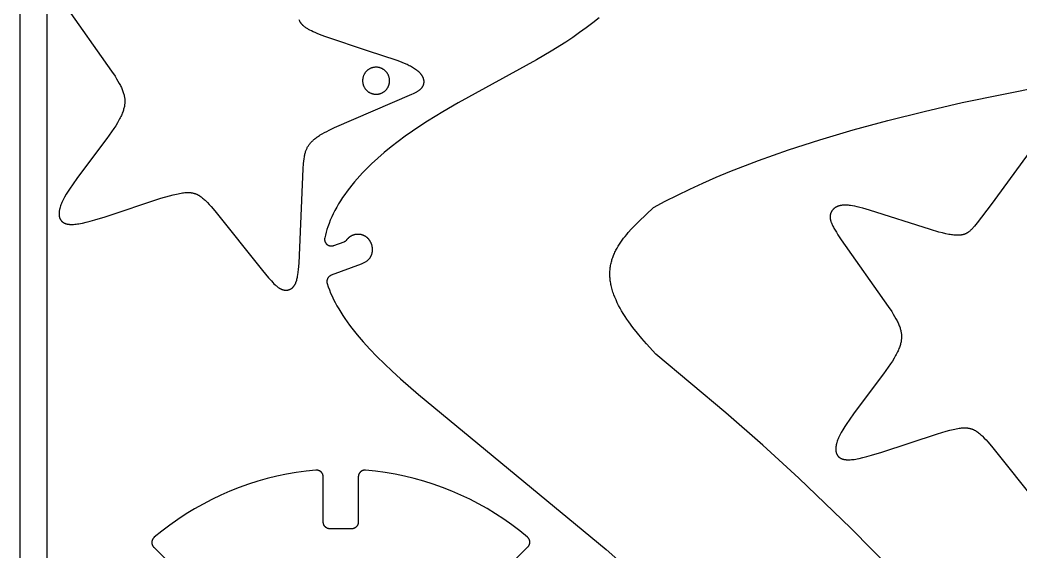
# Model space of a CAD drawing. Header units: millimetres. Extents: x -13379 to -9942, y 7 to 1157.
# Drawn here: x -12042 to -11745.6, y 655.9 to 813.5 of the extents above; entities that cross this region are included whole.
import ezdxf

# ---------------------------------------------------------------- set-up
doc = ezdxf.new("R2010")
doc.units = ezdxf.units.MM
doc.header["$MEASUREMENT"] = 0
for name, color, linetype in [('CIRCULO GRANDE 1', 7, 'Continuous'), ('SECCIONES', 7, 'Continuous'), ('TABLERO COMPLETO', 7, 'Continuous'), ('TABLERO GONZALO', 1, 'Continuous')]:
    doc.layers.add(name, color=color, linetype=linetype)

msp = doc.modelspace()

# ---------------------------------------------------------------- linework, layer by layer
at = {"layer": 'CIRCULO GRANDE 1'}
for points in [[(-11900.97, 647.95), (-11891.51, 657.41), (-11891.46, 657.45), (-11891.41, 657.51), (-11891.37, 657.56), (-11891.33, 657.61), (-11891.29, 657.67), (-11891.25, 657.73), (-11891.21, 657.78), (-11891.18, 657.84), (-11891.14, 657.91), (-11891.11, 657.97), (-11891.08, 658.03), (-11891.06, 658.09), (-11891.03, 658.16), (-11891.01, 658.22), (-11890.99, 658.29), (-11890.98, 658.36), (-11890.96, 658.43), (-11890.95, 658.49), (-11890.94, 658.56), (-11890.93, 658.63), (-11890.93, 658.7), (-11890.92, 658.77), (-11890.92, 658.84), (-11890.92, 658.91), (-11890.93, 658.97), (-11890.94, 659.04), (-11890.94, 659.11), (-11890.96, 659.18), (-11890.97, 659.25), (-11890.99, 659.32), (-11891, 659.38), (-11891.02, 659.45), (-11891.05, 659.51), (-11891.07, 659.58), (-11891.1, 659.64), (-11891.13, 659.7), (-11891.16, 659.76), (-11891.19, 659.82), (-11891.23, 659.88), (-11891.27, 659.94), (-11891.31, 660), (-11891.35, 660.05), (-11891.39, 660.11), (-11891.44, 660.16), (-11891.48, 660.21), (-11891.53, 660.26), (-11891.58, 660.31), (-11891.64, 660.35), (-11893.91, 662.2), (-11896.24, 663.96), (-11898.64, 665.65), (-11901.09, 667.25), (-11903.59, 668.77), (-11906.15, 670.2), (-11908.75, 671.55), (-11911.39, 672.8), (-11914.08, 673.97), (-11916.8, 675.04), (-11919.56, 676.02), (-11922.35, 676.9), (-11925.17, 677.69), (-11928.02, 678.38), (-11930.88, 678.98), (-11933.77, 679.47), (-11936.67, 679.87), (-11939.58, 680.17), (-11939.65, 680.17), (-11939.72, 680.18), (-11939.79, 680.18), (-11939.86, 680.17), (-11939.93, 680.17), (-11940, 680.16), (-11940.06, 680.15), (-11940.13, 680.14), (-11940.2, 680.13), (-11940.27, 680.11), (-11940.33, 680.09), (-11940.4, 680.07), (-11940.46, 680.05), (-11940.53, 680.02), (-11940.59, 679.99), (-11940.65, 679.96), (-11940.71, 679.93), (-11940.77, 679.9), (-11940.83, 679.86), (-11940.89, 679.82), (-11940.95, 679.78), (-11941, 679.74), (-11941.05, 679.69), (-11941.11, 679.65), (-11941.16, 679.6), (-11941.2, 679.55), (-11941.25, 679.5), (-11941.3, 679.45), (-11941.34, 679.39), (-11941.38, 679.34), (-11941.42, 679.28), (-11941.46, 679.22), (-11941.49, 679.17), (-11941.52, 679.1), (-11941.55, 679.04), (-11941.58, 678.98), (-11941.61, 678.92), (-11941.63, 678.85), (-11941.66, 678.79), (-11941.68, 678.72), (-11941.69, 678.65), (-11941.71, 678.59), (-11941.72, 678.52), (-11941.73, 678.45), (-11941.74, 678.38), (-11941.75, 678.31), (-11941.75, 678.24), (-11941.75, 678.18), (-11941.75, 664.79), (-11941.75, 664.72), (-11941.76, 664.65), (-11941.76, 664.58), (-11941.77, 664.52), (-11941.78, 664.45), (-11941.79, 664.38), (-11941.81, 664.32), (-11941.83, 664.25), (-11941.85, 664.18), (-11941.87, 664.12), (-11941.89, 664.06), (-11941.92, 663.99), (-11941.95, 663.93), (-11941.98, 663.87), (-11942.01, 663.81), (-11942.04, 663.75), (-11942.08, 663.69), (-11942.12, 663.64), (-11942.16, 663.58), (-11942.2, 663.53), (-11942.25, 663.47), (-11942.29, 663.42), (-11942.34, 663.37), (-11942.39, 663.33), (-11942.44, 663.28), (-11942.49, 663.24), (-11942.54, 663.2), (-11942.6, 663.16), (-11942.66, 663.12), (-11942.71, 663.08), (-11942.77, 663.05), (-11942.83, 663.01), (-11942.89, 662.98), (-11942.96, 662.95), (-11943.02, 662.93), (-11943.08, 662.9), (-11943.15, 662.88), (-11943.21, 662.86), (-11943.28, 662.85), (-11943.35, 662.83), (-11943.41, 662.82), (-11943.48, 662.81), (-11943.55, 662.8), (-11943.62, 662.79), (-11943.68, 662.79), (-11943.75, 662.79), (-11950.15, 662.79), (-11950.22, 662.79), (-11950.29, 662.79), (-11950.36, 662.8), (-11950.43, 662.81), (-11950.49, 662.82), (-11950.56, 662.83), (-11950.63, 662.85), (-11950.69, 662.86), (-11950.76, 662.88), (-11950.82, 662.9), (-11950.89, 662.93), (-11950.95, 662.95), (-11951.01, 662.98), (-11951.07, 663.01), (-11951.13, 663.05), (-11951.19, 663.08), (-11951.25, 663.12), (-11951.31, 663.16), (-11951.36, 663.2), (-11951.41, 663.24), (-11951.47, 663.28), (-11951.52, 663.33), (-11951.57, 663.37), (-11951.61, 663.42), (-11951.66, 663.47), (-11951.7, 663.53), (-11951.75, 663.58), (-11951.79, 663.64), (-11951.83, 663.69), (-11951.86, 663.75), (-11951.9, 663.81), (-11951.93, 663.87), (-11951.96, 663.93), (-11951.99, 663.99), (-11952.01, 664.06), (-11952.04, 664.12), (-11952.06, 664.18), (-11952.08, 664.25), (-11952.1, 664.32), (-11952.11, 664.38), (-11952.12, 664.45), (-11952.13, 664.52), (-11952.14, 664.58), (-11952.15, 664.65), (-11952.15, 664.72), (-11952.15, 664.79), (-11952.15, 678.16), (-11952.15, 678.23), (-11952.16, 678.3), (-11952.16, 678.37), (-11952.17, 678.44), (-11952.18, 678.51), (-11952.2, 678.58), (-11952.21, 678.64), (-11952.23, 678.71), (-11952.25, 678.78), (-11952.27, 678.84), (-11952.3, 678.91), (-11952.32, 678.97), (-11952.35, 679.03), (-11952.38, 679.09), (-11952.42, 679.16), (-11952.45, 679.21), (-11952.49, 679.27), (-11952.53, 679.33), (-11952.57, 679.38), (-11952.61, 679.44), (-11952.66, 679.49), (-11952.7, 679.54), (-11952.75, 679.59), (-11952.8, 679.64), (-11952.85, 679.68), (-11952.91, 679.73), (-11952.96, 679.77), (-11953.02, 679.81), (-11953.07, 679.85), (-11953.13, 679.89), (-11953.19, 679.92), (-11953.25, 679.95), (-11953.32, 679.98), (-11953.38, 680.01), (-11953.44, 680.04), (-11953.51, 680.06), (-11953.57, 680.08), (-11953.64, 680.1), (-11953.71, 680.11), (-11953.78, 680.13), (-11953.84, 680.14), (-11953.91, 680.15), (-11953.98, 680.16), (-11954.05, 680.16), (-11954.12, 680.16), (-11954.19, 680.16), (-11954.26, 680.16), (-11954.33, 680.16), (-11957.24, 679.85), (-11960.14, 679.45), (-11963.02, 678.95), (-11965.89, 678.35), (-11968.73, 677.66), (-11971.55, 676.86), (-11974.34, 675.98), (-11977.1, 674.99), (-11979.82, 673.92), (-11982.51, 672.75), (-11985.15, 671.49), (-11987.75, 670.14), (-11990.3, 668.7), (-11992.8, 667.18), (-11995.25, 665.57), (-11997.64, 663.89), (-11999.97, 662.12), (-12002.24, 660.27)], [(-12002.24, 660.27), (-12002.29, 660.22), (-12002.34, 660.17), (-12002.39, 660.13), (-12002.44, 660.08), (-12002.49, 660.02), (-12002.53, 659.97), (-12002.57, 659.91), (-12002.61, 659.86), (-12002.65, 659.8), (-12002.68, 659.74), (-12002.72, 659.68), (-12002.75, 659.62), (-12002.78, 659.56), (-12002.81, 659.49), (-12002.83, 659.43), (-12002.85, 659.36), (-12002.87, 659.3), (-12002.89, 659.23), (-12002.91, 659.16), (-12002.92, 659.1), (-12002.93, 659.03), (-12002.94, 658.96), (-12002.95, 658.89), (-12002.95, 658.82), (-12002.95, 658.75), (-12002.95, 658.69), (-12002.95, 658.62), (-12002.94, 658.55), (-12002.94, 658.48), (-12002.93, 658.41), (-12002.91, 658.34), (-12002.9, 658.28), (-12002.88, 658.21), (-12002.86, 658.14), (-12002.84, 658.08), (-12002.82, 658.01), (-12002.79, 657.95), (-12002.76, 657.89), (-12002.73, 657.82), (-12002.7, 657.76), (-12002.66, 657.7), (-12002.63, 657.64), (-12002.59, 657.59), (-12002.55, 657.53), (-12002.51, 657.48), (-12002.46, 657.42), (-12002.42, 657.37), (-12002.37, 657.32), (-11992.9, 647.86)]]:
    msp.add_lwpolyline(points, dxfattribs=at)
at = {"layer": 'SECCIONES'}
msp.add_lwpolyline([(-11932.49, 795.52), (-11932.49, 795.66), (-11932.5, 795.8), (-11932.51, 795.94), (-11932.53, 796.08), (-11932.55, 796.21), (-11932.58, 796.35), (-11932.61, 796.49), (-11932.64, 796.62), (-11932.68, 796.75), (-11932.73, 796.88), (-11932.78, 797.01), (-11932.83, 797.14), (-11932.89, 797.27), (-11932.95, 797.39), (-11933.02, 797.51), (-11933.09, 797.63), (-11933.17, 797.75), (-11933.25, 797.86), (-11933.33, 797.97), (-11933.42, 798.08), (-11933.51, 798.19), (-11933.6, 798.29), (-11933.7, 798.39), (-11933.8, 798.48), (-11933.9, 798.58), (-11934.01, 798.66), (-11934.12, 798.75), (-11934.24, 798.83), (-11934.35, 798.9), (-11934.47, 798.98), (-11934.59, 799.04), (-11934.72, 799.11), (-11934.84, 799.17), (-11934.97, 799.22), (-11935.1, 799.27), (-11935.23, 799.32), (-11935.36, 799.36), (-11935.49, 799.4), (-11935.63, 799.43), (-11935.77, 799.46), (-11935.9, 799.48), (-11936.04, 799.5), (-11936.18, 799.51), (-11936.32, 799.52), (-11936.46, 799.52), (-11936.59, 799.52), (-11936.73, 799.52), (-11936.87, 799.51), (-11937.01, 799.49), (-11937.15, 799.47), (-11937.28, 799.44), (-11937.42, 799.41), (-11937.55, 799.38), (-11937.69, 799.34), (-11937.82, 799.3), (-11937.95, 799.25), (-11938.08, 799.2), (-11938.2, 799.14), (-11938.33, 799.08), (-11938.45, 799.01), (-11938.57, 798.94), (-11938.69, 798.87), (-11938.8, 798.79), (-11938.91, 798.71), (-11939.02, 798.62), (-11939.13, 798.53), (-11939.23, 798.44), (-11939.33, 798.34), (-11939.43, 798.24), (-11939.52, 798.14), (-11939.61, 798.03), (-11939.69, 797.92), (-11939.78, 797.81), (-11939.85, 797.69), (-11939.93, 797.57), (-11939.99, 797.45), (-11940.06, 797.33), (-11940.12, 797.21), (-11940.18, 797.08), (-11940.23, 796.95), (-11940.28, 796.82), (-11940.32, 796.69), (-11940.36, 796.55), (-11940.39, 796.42), (-11940.42, 796.28), (-11940.44, 796.15), (-11940.46, 796.01), (-11940.48, 795.87), (-11940.49, 795.73), (-11940.49, 795.59), (-11940.49, 795.45), (-11940.49, 795.32), (-11940.48, 795.18), (-11940.46, 795.04), (-11940.44, 794.9), (-11940.42, 794.76), (-11940.39, 794.63), (-11940.36, 794.49), (-11940.32, 794.36), (-11940.28, 794.23), (-11940.23, 794.1), (-11940.18, 793.97), (-11940.12, 793.84), (-11940.06, 793.72), (-11939.99, 793.59), (-11939.93, 793.47), (-11939.85, 793.36), (-11939.78, 793.24), (-11939.69, 793.13), (-11939.61, 793.02), (-11939.52, 792.91), (-11939.43, 792.81), (-11939.33, 792.71), (-11939.23, 792.61), (-11939.13, 792.52), (-11939.02, 792.43), (-11938.91, 792.34), (-11938.8, 792.26), (-11938.69, 792.18), (-11938.57, 792.11), (-11938.45, 792.04), (-11938.33, 791.97), (-11938.2, 791.91), (-11938.08, 791.85), (-11937.95, 791.8), (-11937.82, 791.75), (-11937.69, 791.71), (-11937.55, 791.67), (-11937.42, 791.63), (-11937.28, 791.6), (-11937.15, 791.58), (-11937.01, 791.56), (-11936.87, 791.54), (-11936.73, 791.53), (-11936.59, 791.52), (-11936.46, 791.52), (-11936.32, 791.53), (-11936.18, 791.54), (-11936.04, 791.55), (-11935.9, 791.57), (-11935.77, 791.59), (-11935.63, 791.62), (-11935.49, 791.65), (-11935.36, 791.69), (-11935.23, 791.73), (-11935.1, 791.77), (-11934.97, 791.82), (-11934.84, 791.88), (-11934.72, 791.94), (-11934.59, 792), (-11934.47, 792.07), (-11934.35, 792.14), (-11934.24, 792.22), (-11934.12, 792.3), (-11934.01, 792.38), (-11933.9, 792.47), (-11933.8, 792.56), (-11933.7, 792.66), (-11933.6, 792.76), (-11933.51, 792.86), (-11933.42, 792.96), (-11933.33, 793.07), (-11933.25, 793.18), (-11933.17, 793.3), (-11933.09, 793.41), (-11933.02, 793.53), (-11932.95, 793.66), (-11932.89, 793.78), (-11932.83, 793.91), (-11932.78, 794.03), (-11932.73, 794.16), (-11932.68, 794.29), (-11932.64, 794.43), (-11932.61, 794.56), (-11932.58, 794.7), (-11932.55, 794.83), (-11932.53, 794.97), (-11932.51, 795.11), (-11932.5, 795.25), (-11932.49, 795.38), (-11932.49, 795.52)], dxfattribs=at)
for points in [[(-11870.39, 814.19, 0), (-11872.25, 812.69, 0), (-11874.18, 811.22, 0), (-11876.16, 809.77, 0), (-11878.2, 808.36, 0), (-11880.28, 806.98, 0), (-11884.56, 804.28, 0), (-11888.99, 801.68, 0), (-11912.12, 789.02, 0), (-11916.74, 786.34, 0), (-11921.29, 783.54, 0), (-11923.52, 782.09, 0), (-11925.72, 780.6, 0), (-11927.88, 779.07, 0), (-11929.99, 777.51, 0), (-11932.05, 775.91, 0), (-11934.05, 774.26, 0), (-11935.99, 772.59, 0), (-11937.85, 770.87, 0), (-11939.62, 769.12, 0), (-11940.48, 768.24, 0), (-11941.31, 767.34, 0), (-11942.12, 766.44, 0), (-11942.91, 765.53, 0), (-11943.66, 764.62, 0), (-11944.4, 763.7, 0), (-11945.1, 762.77, 0), (-11945.77, 761.84, 0), (-11946.42, 760.9, 0), (-11947.04, 759.96, 0), (-11947.62, 759.01, 0), (-11948.17, 758.06, 0), (-11948.7, 757.1, 0), (-11949.18, 756.14, 0), (-11949.64, 755.18, 0), (-11950.06, 754.21, 0), (-11950.44, 753.24, 0), (-11950.79, 752.27, 0), (-11951.06, 751.45, 0), (-11951.3, 750.63, 0), (-11951.51, 749.81, 0), (-11951.7, 748.98, 0), (-11951.72, 748.91, 0), (-11951.73, 748.85, 0), (-11951.74, 748.78, 0), (-11951.74, 748.71, 0), (-11951.75, 748.64, 0), (-11951.75, 748.57, 0), (-11951.75, 748.5, 0), (-11951.74, 748.43, 0), (-11951.74, 748.37, 0), (-11951.73, 748.3, 0), (-11951.72, 748.23, 0), (-11951.71, 748.16, 0), (-11951.69, 748.09, 0), (-11951.67, 748.03, 0), (-11951.65, 747.96, 0), (-11951.63, 747.9, 0), (-11951.61, 747.83, 0), (-11951.58, 747.77, 0), (-11951.55, 747.71, 0), (-11951.52, 747.64, 0), (-11951.49, 747.58, 0), (-11951.45, 747.52, 0), (-11951.42, 747.47, 0), (-11951.38, 747.41, 0), (-11951.34, 747.35, 0), (-11951.3, 747.3, 0), (-11951.25, 747.25, 0), (-11951.21, 747.2, 0), (-11951.16, 747.15, 0), (-11951.11, 747.1, 0), (-11951.06, 747.05, 0), (-11951, 747.01, 0), (-11950.95, 746.97, 0), (-11950.89, 746.93, 0), (-11950.84, 746.89, 0), (-11950.78, 746.85, 0), (-11950.72, 746.82, 0), (-11950.66, 746.79, 0), (-11950.6, 746.75, 0), (-11950.53, 746.73, 0), (-11950.47, 746.7, 0), (-11950.41, 746.68, 0), (-11950.34, 746.66, 0), (-11950.27, 746.64, 0), (-11950.21, 746.62, 0), (-11950.14, 746.6, 0), (-11950.07, 746.59, 0), (-11950, 746.58, 0), (-11949.94, 746.57, 0), (-11949.87, 746.57, 0), (-11949.8, 746.57, 0), (-11949.73, 746.57, 0), (-11949.66, 746.57, 0), (-11949.59, 746.57, 0), (-11949.52, 746.58, 0), (-11949.46, 746.59, 0), (-11949.39, 746.6, 0), (-11949.32, 746.61, 0), (-11949.25, 746.63, 0), (-11949.19, 746.65, 0), (-11949.12, 746.67, 0), (-11949.06, 746.69, 0), (-11945.98, 747.82, 0), (-11945.92, 747.84, 0), (-11945.86, 747.87, 0), (-11945.8, 747.9, 0), (-11945.74, 747.93, 0), (-11945.68, 747.96, 0), (-11945.62, 748, 0), (-11945.56, 748.03, 0), (-11945.5, 748.07, 0), (-11945.45, 748.11, 0), (-11945.4, 748.16, 0), (-11945.34, 748.2, 0), (-11945.29, 748.25, 0), (-11945.25, 748.29, 0), (-11945.2, 748.34, 0), (-11945.15, 748.4, 0), (-11945.11, 748.45, 0), (-11945.07, 748.5, 0), (-11945.02, 748.56, 0), (-11944.97, 748.62, 0), (-11944.92, 748.68, 0), (-11944.87, 748.74, 0), (-11944.82, 748.8, 0), (-11944.77, 748.86, 0), (-11944.71, 748.92, 0), (-11944.66, 748.98, 0), (-11944.6, 749.03, 0), (-11944.54, 749.09, 0), (-11944.48, 749.14, 0), (-11944.41, 749.19, 0), (-11944.35, 749.25, 0), (-11944.29, 749.3, 0), (-11944.22, 749.35, 0), (-11944.15, 749.39, 0), (-11944.08, 749.44, 0), (-11944.01, 749.49, 0), (-11943.94, 749.53, 0), (-11943.87, 749.57, 0), (-11943.8, 749.62, 0), (-11943.72, 749.66, 0), (-11943.65, 749.7, 0), (-11943.57, 749.73, 0), (-11943.49, 749.77, 0), (-11943.41, 749.8, 0), (-11943.33, 749.83, 0), (-11943.25, 749.87, 0), (-11943.17, 749.89, 0), (-11943.09, 749.92, 0), (-11943.01, 749.95, 0), (-11942.93, 749.97, 0), (-11942.85, 749.99, 0), (-11942.76, 750.01, 0), (-11942.68, 750.03, 0), (-11942.59, 750.05, 0), (-11942.51, 750.06, 0), (-11942.43, 750.08, 0), (-11942.34, 750.09, 0), (-11942.26, 750.1, 0), (-11942.17, 750.11, 0), (-11942.09, 750.11, 0), (-11942, 750.11, 0), (-11941.92, 750.12, 0), (-11941.83, 750.12, 0), (-11941.75, 750.12, 0), (-11941.67, 750.11, 0), (-11941.58, 750.11, 0), (-11941.5, 750.1, 0), (-11941.42, 750.09, 0), (-11941.34, 750.08, 0), (-11941.25, 750.07, 0), (-11941.17, 750.06, 0), (-11941.09, 750.04, 0), (-11941.01, 750.03, 0), (-11940.93, 750.01, 0), (-11940.86, 749.99, 0), (-11940.78, 749.97, 0), (-11940.7, 749.95, 0), (-11940.63, 749.92, 0), (-11940.55, 749.9, 0), (-11940.48, 749.87, 0), (-11940.41, 749.85, 0), (-11940.34, 749.82, 0), (-11940.27, 749.79, 0), (-11940.19, 749.76, 0), (-11940.12, 749.72, 0), (-11940.05, 749.69, 0), (-11939.98, 749.65, 0), (-11939.91, 749.61, 0), (-11939.84, 749.57, 0), (-11939.77, 749.53, 0), (-11939.71, 749.49, 0), (-11939.64, 749.45, 0), (-11939.57, 749.4, 0), (-11939.5, 749.35, 0), (-11939.44, 749.3, 0), (-11939.37, 749.25, 0), (-11939.31, 749.2, 0), (-11939.24, 749.15, 0), (-11939.18, 749.09, 0), (-11939.11, 749.03, 0), (-11939.05, 748.97, 0), (-11938.99, 748.91, 0), (-11938.93, 748.85, 0), (-11938.87, 748.79, 0), (-11938.81, 748.72, 0), (-11938.76, 748.66, 0), (-11938.7, 748.59, 0), (-11938.65, 748.52, 0), (-11938.59, 748.45, 0), (-11938.54, 748.38, 0), (-11938.49, 748.3, 0), (-11938.44, 748.23, 0), (-11938.39, 748.15, 0), (-11938.34, 748.07, 0), (-11938.3, 748, 0), (-11938.25, 747.92, 0), (-11938.21, 747.84, 0), (-11938.17, 747.75, 0), (-11938.13, 747.67, 0), (-11938.09, 747.59, 0), (-11938.06, 747.5, 0), (-11938.02, 747.42, 0), (-11937.99, 747.33, 0), (-11937.95, 747.25, 0), (-11937.92, 747.16, 0), (-11937.89, 747.07, 0), (-11937.84, 746.9, 0), (-11937.79, 746.72, 0), (-11937.75, 746.54, 0), (-11937.71, 746.36, 0), (-11937.68, 746.18, 0), (-11937.66, 746, 0), (-11937.64, 745.82, 0), (-11937.62, 745.64, 0), (-11937.62, 745.46, 0), (-11937.61, 745.29, 0), (-11937.63, 745.12, 0), (-11937.65, 744.95, 0), (-11937.68, 744.79, 0), (-11937.71, 744.63, 0), (-11937.74, 744.47, 0), (-11937.78, 744.32, 0), (-11937.82, 744.16, 0), (-11937.86, 744.02, 0), (-11937.89, 743.94, 0), (-11937.91, 743.87, 0), (-11937.94, 743.8, 0), (-11937.97, 743.73, 0), (-11938, 743.66, 0), (-11938.03, 743.59, 0), (-11938.06, 743.52, 0), (-11938.1, 743.45, 0), (-11938.13, 743.39, 0), (-11938.17, 743.32, 0), (-11938.2, 743.25, 0), (-11938.24, 743.19, 0), (-11938.28, 743.12, 0), (-11938.33, 743.06, 0), (-11938.37, 743, 0), (-11938.42, 742.93, 0), (-11938.46, 742.87, 0), (-11938.51, 742.81, 0), (-11938.57, 742.75, 0), (-11938.62, 742.68, 0), (-11938.67, 742.62, 0), (-11938.73, 742.56, 0), (-11938.79, 742.5, 0), (-11938.85, 742.45, 0), (-11938.91, 742.39, 0), (-11938.97, 742.33, 0), (-11939.04, 742.27, 0), (-11939.11, 742.21, 0), (-11939.18, 742.16, 0), (-11939.25, 742.1, 0), (-11939.4, 741.99, 0), (-11939.56, 741.88, 0), (-11939.73, 741.77, 0), (-11939.91, 741.66, 0), (-11940.1, 741.56, 0), (-11940.3, 741.45, 0), (-11940.51, 741.35, 0), (-11940.72, 741.24, 0), (-11940.95, 741.14, 0), (-11949.77, 737.9, 0), (-11949.83, 737.88, 0), (-11949.9, 737.85, 0), (-11949.96, 737.82, 0), (-11950.02, 737.79, 0), (-11950.08, 737.76, 0), (-11950.14, 737.72, 0), (-11950.2, 737.68, 0), (-11950.25, 737.64, 0), (-11950.31, 737.6, 0), (-11950.36, 737.56, 0), (-11950.42, 737.51, 0), (-11950.47, 737.46, 0), (-11950.52, 737.42, 0), (-11950.56, 737.37, 0), (-11950.61, 737.31, 0), (-11950.65, 737.26, 0), (-11950.69, 737.2, 0), (-11950.73, 737.15, 0), (-11950.77, 737.09, 0), (-11950.81, 737.03, 0), (-11950.84, 736.97, 0), (-11950.87, 736.91, 0), (-11950.9, 736.84, 0), (-11950.93, 736.78, 0), (-11950.95, 736.72, 0), (-11950.98, 736.65, 0), (-11951, 736.58, 0), (-11951.02, 736.52, 0), (-11951.03, 736.45, 0), (-11951.05, 736.38, 0), (-11951.06, 736.31, 0), (-11951.06, 736.24, 0), (-11951.07, 736.18, 0), (-11951.08, 736.11, 0), (-11951.08, 736.04, 0), (-11951.08, 735.97, 0), (-11951.07, 735.9, 0), (-11951.07, 735.83, 0), (-11951.06, 735.76, 0), (-11951.05, 735.69, 0), (-11951.04, 735.62, 0), (-11951.02, 735.56, 0), (-11951, 735.49, 0), (-11950.98, 735.42, 0), (-11950.67, 734.49, 0), (-11950.33, 733.55, 0), (-11949.95, 732.62, 0), (-11949.53, 731.68, 0), (-11949.09, 730.74, 0), (-11948.61, 729.8, 0), (-11948.1, 728.86, 0), (-11947.56, 727.91, 0), (-11946.98, 726.96, 0), (-11946.38, 726.01, 0), (-11945.74, 725.06, 0), (-11945.07, 724.1, 0), (-11944.36, 723.14, 0), (-11943.63, 722.18, 0), (-11942.07, 720.24, 0), (-11940.27, 718.14, 0), (-11938.32, 716.01, 0), (-11936.25, 713.86, 0), (-11934.04, 711.68, 0), (-11931.7, 709.46, 0), (-11929.24, 707.2, 0), (-11923.95, 702.55, 0), (-11868.34, 656.68, 0), (-11852.7, 642.83, 0)], [(-11783.12, 650.16, 0), (-11795.77, 663.02, 0), (-11811.17, 677.76, 0), (-11821.89, 687.53, 0), (-11832.79, 697.1, 0), (-11853.59, 714.57, 0), (-11856.34, 717.58, 0), (-11857.71, 719.16, 0), (-11859.06, 720.78, 0), (-11860.35, 722.42, 0), (-11861.57, 724.07, 0), (-11862.14, 724.9, 0), (-11862.69, 725.72, 0), (-11863.21, 726.54, 0), (-11863.71, 727.36, 0), (-11864.17, 728.17, 0), (-11864.61, 728.98, 0), (-11865.01, 729.78, 0), (-11865.38, 730.58, 0), (-11865.72, 731.37, 0), (-11866.02, 732.15, 0), (-11866.16, 732.54, 0), (-11866.29, 732.92, 0), (-11866.41, 733.3, 0), (-11866.52, 733.69, 0), (-11866.63, 734.07, 0), (-11866.72, 734.44, 0), (-11866.81, 734.82, 0), (-11866.88, 735.19, 0), (-11866.95, 735.56, 0), (-11867.01, 735.93, 0), (-11867.07, 736.29, 0), (-11867.11, 736.66, 0), (-11867.14, 737.02, 0), (-11867.17, 737.38, 0), (-11867.19, 737.73, 0), (-11867.2, 738.09, 0), (-11867.2, 738.44, 0), (-11867.19, 738.79, 0), (-11867.17, 739.14, 0), (-11867.15, 739.48, 0), (-11867.11, 739.82, 0), (-11867.07, 740.16, 0), (-11867.02, 740.5, 0), (-11866.97, 740.84, 0), (-11866.9, 741.17, 0), (-11866.83, 741.5, 0), (-11866.75, 741.83, 0), (-11866.66, 742.16, 0), (-11866.57, 742.48, 0), (-11866.47, 742.8, 0), (-11866.36, 743.12, 0), (-11866.24, 743.44, 0), (-11866.12, 743.76, 0), (-11865.99, 744.07, 0), (-11865.85, 744.39, 0), (-11865.71, 744.7, 0), (-11865.56, 745, 0), (-11865.41, 745.31, 0), (-11865.25, 745.62, 0), (-11865.08, 745.92, 0), (-11864.73, 746.52, 0), (-11864.35, 747.11, 0), (-11863.96, 747.7, 0), (-11863.55, 748.28, 0), (-11863.12, 748.85, 0), (-11862.67, 749.42, 0), (-11862.21, 749.99, 0), (-11861.73, 750.55, 0), (-11860.74, 751.65, 0), (-11859.71, 752.74, 0), (-11858.65, 753.8, 0), (-11856.48, 755.9, 0), (-11854.3, 757.93, 0), (-11850.8, 759.81, 0), (-11847.19, 761.64, 0), (-11843.47, 763.44, 0), (-11839.64, 765.2, 0), (-11835.69, 766.92, 0), (-11831.63, 768.6, 0), (-11823.18, 771.87, 0), (-11814.28, 775.01, 0), (-11804.93, 778.03, 0), (-11795.12, 780.93, 0), (-11784.84, 783.73, 0), (-11774.08, 786.43, 0), (-11762.82, 789.03, 0), (-11738.75, 793.93, 0)]]:
    msp.add_polyline3d(points, dxfattribs=at)
at = {"layer": 'TABLERO COMPLETO'}
for points in [[(-12028.8, 818.1), (-12014.87, 798.38), (-12013.86, 796.84), (-12013.41, 796.12), (-12013, 795.42), (-12012.62, 794.75), (-12012.28, 794.11), (-12012.13, 793.8), (-12011.98, 793.5), (-12011.85, 793.2), (-12011.72, 792.91), (-12011.61, 792.62), (-12011.5, 792.34), (-12011.41, 792.06), (-12011.32, 791.79), (-12011.24, 791.52), (-12011.18, 791.26), (-12011.12, 791), (-12011.07, 790.74), (-12011.03, 790.48), (-12011, 790.23), (-12010.98, 789.97), (-12010.96, 789.72), (-12010.96, 789.47), (-12010.96, 789.22), (-12010.97, 788.96), (-12010.99, 788.7), (-12011.02, 788.44), (-12011.05, 788.18), (-12011.1, 787.92), (-12011.15, 787.64), (-12011.22, 787.37), (-12011.3, 787.09), (-12011.38, 786.8), (-12011.48, 786.5), (-12011.59, 786.2), (-12011.71, 785.89), (-12011.84, 785.57), (-12011.99, 785.24), (-12012.15, 784.9), (-12012.32, 784.55), (-12012.51, 784.19), (-12012.71, 783.82), (-12013.16, 783.04), (-12013.67, 782.21), (-12014.24, 781.34), (-12014.87, 780.41), (-12016.29, 778.4), (-12025, 766.82), (-12026.51, 764.7), (-12027.18, 763.71), (-12027.79, 762.77), (-12028.34, 761.88), (-12028.82, 761.03), (-12029.04, 760.63), (-12029.24, 760.23), (-12029.43, 759.85), (-12029.59, 759.48), (-12029.75, 759.12), (-12029.89, 758.77), (-12030.01, 758.43), (-12030.11, 758.1), (-12030.16, 757.93), (-12030.21, 757.77), (-12030.25, 757.62), (-12030.28, 757.46), (-12030.31, 757.31), (-12030.34, 757.16), (-12030.37, 757.02), (-12030.39, 756.87), (-12030.41, 756.73), (-12030.42, 756.59), (-12030.43, 756.46), (-12030.44, 756.32), (-12030.45, 756.19), (-12030.45, 756.06), (-12030.44, 755.94), (-12030.44, 755.81), (-12030.43, 755.69), (-12030.41, 755.57), (-12030.4, 755.46), (-12030.38, 755.34), (-12030.35, 755.23), (-12030.33, 755.12), (-12030.3, 755.02), (-12030.28, 754.97), (-12030.27, 754.91), (-12030.25, 754.86), (-12030.23, 754.81), (-12030.21, 754.76), (-12030.19, 754.72), (-12030.17, 754.67), (-12030.15, 754.62), (-12030.12, 754.57), (-12030.1, 754.53), (-12030.08, 754.48), (-12030.05, 754.44), (-12030.03, 754.39), (-12030, 754.35), (-12029.97, 754.31), (-12029.94, 754.26), (-12029.92, 754.22), (-12029.89, 754.18), (-12029.86, 754.14), (-12029.82, 754.1), (-12029.79, 754.06), (-12029.76, 754.02), (-12029.73, 753.99), (-12029.69, 753.95), (-12029.66, 753.91), (-12029.62, 753.88), (-12029.58, 753.84), (-12029.55, 753.81), (-12029.51, 753.77), (-12029.47, 753.74), (-12029.43, 753.71), (-12029.39, 753.68), (-12029.35, 753.64), (-12029.31, 753.61), (-12029.26, 753.58), (-12029.22, 753.55), (-12029.17, 753.53), (-12029.13, 753.5), (-12029.08, 753.47), (-12029.04, 753.44), (-12028.99, 753.42), (-12028.94, 753.39), (-12028.89, 753.37), (-12028.84, 753.34), (-12028.74, 753.3), (-12028.63, 753.26), (-12028.52, 753.22), (-12028.41, 753.18), (-12028.29, 753.14), (-12028.17, 753.11), (-12028.04, 753.08), (-12027.91, 753.06), (-12027.78, 753.03), (-12027.64, 753.01), (-12027.5, 752.99), (-12027.36, 752.98), (-12027.21, 752.97), (-12027.05, 752.96), (-12026.89, 752.96), (-12026.73, 752.95), (-12026.56, 752.96), (-12026.38, 752.96), (-12026.2, 752.97), (-12025.82, 752.99), (-12025.42, 753.04), (-12024.99, 753.09), (-12024.54, 753.16), (-12024.05, 753.25), (-12023.54, 753.35), (-12022.43, 753.6), (-12021.2, 753.92), (-12019.84, 754.3), (-12016.8, 755.22), (-12000.25, 760.69), (-11997.74, 761.43), (-11996.64, 761.72), (-11995.63, 761.96), (-11995.17, 762.06), (-11994.72, 762.15), (-11994.3, 762.23), (-11993.9, 762.29), (-11993.52, 762.34), (-11993.15, 762.38), (-11992.81, 762.4), (-11992.47, 762.42), (-11992.31, 762.42), (-11992.16, 762.42), (-11992, 762.41), (-11991.85, 762.41), (-11991.71, 762.4), (-11991.56, 762.39), (-11991.42, 762.37), (-11991.28, 762.36), (-11991.15, 762.34), (-11991.01, 762.31), (-11990.88, 762.29), (-11990.75, 762.26), (-11990.62, 762.23), (-11990.5, 762.2), (-11990.37, 762.16), (-11990.25, 762.12), (-11990.12, 762.08), (-11990, 762.04), (-11989.88, 761.99), (-11989.76, 761.94), (-11989.64, 761.89), (-11989.53, 761.83), (-11989.41, 761.78), (-11989.29, 761.72), (-11989.17, 761.65), (-11989.06, 761.59), (-11988.94, 761.52), (-11988.82, 761.45), (-11988.59, 761.3), (-11988.36, 761.14), (-11988.12, 760.96), (-11987.89, 760.78), (-11987.65, 760.58), (-11987.41, 760.37), (-11987.17, 760.15), (-11986.92, 759.91), (-11986.42, 759.41), (-11985.91, 758.86), (-11985.39, 758.26), (-11984.29, 756.97), (-11970.17, 739.35), (-11968.35, 737.14), (-11967.53, 736.21), (-11967.13, 735.79), (-11966.75, 735.4), (-11966.38, 735.05), (-11966.2, 734.89), (-11966.02, 734.73), (-11965.85, 734.59), (-11965.67, 734.45), (-11965.5, 734.32), (-11965.34, 734.21), (-11965.17, 734.1), (-11965.09, 734.05), (-11965, 734), (-11964.92, 733.95), (-11964.84, 733.91), (-11964.76, 733.87), (-11964.68, 733.83), (-11964.6, 733.79), (-11964.52, 733.76), (-11964.44, 733.72), (-11964.36, 733.69), (-11964.28, 733.67), (-11964.2, 733.64), (-11964.13, 733.61), (-11964.05, 733.59), (-11963.97, 733.57), (-11963.89, 733.55), (-11963.82, 733.54), (-11963.74, 733.52), (-11963.66, 733.51), (-11963.58, 733.5), (-11963.51, 733.5), (-11963.43, 733.49), (-11963.36, 733.49), (-11963.28, 733.48), (-11963.2, 733.48), (-11963.13, 733.48), (-11963.05, 733.49), (-11962.98, 733.49), (-11962.9, 733.5), (-11962.83, 733.51), (-11962.75, 733.52), (-11962.68, 733.53), (-11962.6, 733.55), (-11962.53, 733.57), (-11962.46, 733.58), (-11962.38, 733.61), (-11962.31, 733.63), (-11962.24, 733.65), (-11962.17, 733.68), (-11962.09, 733.71), (-11962.02, 733.74), (-11961.95, 733.77), (-11961.88, 733.81), (-11961.81, 733.84), (-11961.74, 733.88), (-11961.67, 733.92), (-11961.6, 733.97), (-11961.54, 734.01), (-11961.47, 734.06), (-11961.4, 734.11), (-11961.34, 734.17), (-11961.27, 734.22), (-11961.21, 734.28), (-11961.15, 734.34), (-11961.08, 734.4), (-11961.02, 734.47), (-11960.96, 734.54), (-11960.9, 734.61), (-11960.84, 734.68), (-11960.79, 734.76), (-11960.73, 734.84), (-11960.68, 734.92), (-11960.62, 735.01), (-11960.57, 735.1), (-11960.52, 735.19), (-11960.47, 735.29), (-11960.42, 735.39), (-11960.37, 735.49), (-11960.32, 735.6), (-11960.27, 735.71), (-11960.23, 735.82), (-11960.18, 735.94), (-11960.14, 736.06), (-11960.1, 736.19), (-11960.02, 736.45), (-11959.94, 736.73), (-11959.87, 737.03), (-11959.8, 737.34), (-11959.74, 737.68), (-11959.68, 738.03), (-11959.57, 738.78), (-11959.48, 739.62), (-11959.32, 741.52), (-11958.11, 769.4), (-11957.98, 771.01), (-11957.9, 771.72), (-11957.82, 772.38), (-11957.72, 772.98), (-11957.67, 773.27), (-11957.62, 773.54), (-11957.56, 773.8), (-11957.5, 774.05), (-11957.43, 774.29), (-11957.36, 774.52), (-11957.29, 774.74), (-11957.22, 774.95), (-11957.14, 775.15), (-11957.05, 775.35), (-11956.96, 775.54), (-11956.87, 775.73), (-11956.77, 775.91), (-11956.67, 776.09), (-11956.56, 776.26), (-11956.45, 776.43), (-11956.32, 776.6), (-11956.2, 776.77), (-11956.06, 776.93), (-11955.92, 777.1), (-11955.78, 777.26), (-11955.62, 777.42), (-11955.46, 777.59), (-11955.28, 777.75), (-11955.1, 777.92), (-11954.91, 778.09), (-11954.72, 778.26), (-11954.51, 778.43), (-11954.29, 778.6), (-11954.06, 778.77), (-11953.82, 778.94), (-11953.57, 779.11), (-11953.3, 779.29), (-11953.03, 779.46), (-11952.44, 779.82), (-11951.81, 780.17), (-11951.13, 780.53), (-11950.4, 780.89), (-11948.82, 781.63), (-11925.89, 791.51), (-11925.43, 791.72), (-11925.01, 791.93), (-11924.63, 792.13), (-11924.45, 792.23), (-11924.28, 792.33), (-11924.12, 792.43), (-11923.97, 792.53), (-11923.82, 792.63), (-11923.68, 792.73), (-11923.54, 792.83), (-11923.48, 792.89), (-11923.42, 792.94), (-11923.35, 793), (-11923.29, 793.05), (-11923.24, 793.11), (-11923.18, 793.16), (-11923.12, 793.22), (-11923.07, 793.28), (-11923.02, 793.34), (-11922.97, 793.4), (-11922.92, 793.46), (-11922.87, 793.52), (-11922.82, 793.58), (-11922.78, 793.64), (-11922.73, 793.71), (-11922.69, 793.77), (-11922.65, 793.84), (-11922.61, 793.91), (-11922.58, 793.98), (-11922.54, 794.05), (-11922.51, 794.12), (-11922.48, 794.19), (-11922.45, 794.26), (-11922.42, 794.34), (-11922.4, 794.41), (-11922.37, 794.49), (-11922.35, 794.56), (-11922.33, 794.64), (-11922.32, 794.72), (-11922.3, 794.8), (-11922.29, 794.88), (-11922.28, 794.96), (-11922.28, 795.05), (-11922.27, 795.13), (-11922.27, 795.22), (-11922.27, 795.3), (-11922.28, 795.39), (-11922.28, 795.47), (-11922.29, 795.56), (-11922.31, 795.65), (-11922.32, 795.74), (-11922.34, 795.83), (-11922.36, 795.92), (-11922.39, 796.01), (-11922.42, 796.11), (-11922.45, 796.2), (-11922.48, 796.29), (-11922.52, 796.38), (-11922.57, 796.48), (-11922.61, 796.57), (-11922.66, 796.67), (-11922.71, 796.76), (-11922.77, 796.86), (-11922.83, 796.96), (-11922.9, 797.05), (-11922.96, 797.15), (-11923.04, 797.25), (-11923.11, 797.34), (-11923.19, 797.44), (-11923.27, 797.54), (-11923.36, 797.64), (-11923.45, 797.73), (-11923.54, 797.83), (-11923.64, 797.93), (-11923.74, 798.02), (-11923.85, 798.12), (-11924.07, 798.32), (-11924.3, 798.51), (-11924.55, 798.7), (-11924.82, 798.89), (-11925.09, 799.08), (-11925.38, 799.27), (-11925.68, 799.45), (-11925.99, 799.63), (-11926.31, 799.81), (-11926.64, 799.98), (-11927.32, 800.33), (-11928.02, 800.65), (-11928.75, 800.96), (-11929.48, 801.26), (-11930.23, 801.54), (-11939.03, 804.4)], [(-11939.03, 804.4), (-11951.37, 808.57), (-11952.74, 809.07), (-11953.99, 809.55), (-11954.57, 809.79), (-11955.12, 810.03), (-11955.63, 810.26), (-11956.11, 810.5), (-11956.33, 810.62), (-11956.55, 810.74), (-11956.76, 810.86), (-11956.96, 810.99), (-11957.16, 811.11), (-11957.35, 811.24), (-11957.52, 811.37), (-11957.7, 811.5), (-11957.86, 811.64), (-11958.02, 811.77), (-11958.17, 811.91), (-11958.24, 811.98), (-11958.31, 812.06), (-11958.38, 812.13), (-11958.44, 812.2), (-11958.51, 812.28), (-11958.57, 812.35), (-11958.63, 812.43), (-11958.69, 812.51), (-11958.75, 812.58), (-11958.81, 812.66), (-11958.87, 812.74), (-11958.92, 812.83), (-11958.97, 812.91), (-11959.03, 812.99), (-11959.08, 813.08), (-11959.12, 813.16), (-11959.22, 813.34), (-11959.31, 813.52)], [(-11741.81, 775.7), (-11754.22, 758.86), (-11758.35, 753.4), (-11759.13, 752.45), (-11759.49, 752.03), (-11759.66, 751.84), (-11759.84, 751.65), (-11760.01, 751.48), (-11760.18, 751.31), (-11760.35, 751.15), (-11760.52, 751.01), (-11760.69, 750.87), (-11760.77, 750.8), (-11760.86, 750.74), (-11760.94, 750.68), (-11761.03, 750.62), (-11761.12, 750.56), (-11761.2, 750.5), (-11761.29, 750.45), (-11761.38, 750.4), (-11761.47, 750.35), (-11761.56, 750.3), (-11761.65, 750.26), (-11761.74, 750.21), (-11761.84, 750.17), (-11761.93, 750.13), (-11762.03, 750.09), (-11762.12, 750.06), (-11762.22, 750.02), (-11762.32, 749.99), (-11762.42, 749.96), (-11762.52, 749.93), (-11762.63, 749.91), (-11762.73, 749.88), (-11762.84, 749.86), (-11762.94, 749.84), (-11763.05, 749.82), (-11763.17, 749.8), (-11763.28, 749.79), (-11763.4, 749.78), (-11763.51, 749.76), (-11763.63, 749.75), (-11763.88, 749.74), (-11764.14, 749.74), (-11764.41, 749.74), (-11764.69, 749.75), (-11764.99, 749.77), (-11765.3, 749.8), (-11765.63, 749.84), (-11765.98, 749.89), (-11766.35, 749.95), (-11766.74, 750.02), (-11767.6, 750.2), (-11768.58, 750.43), (-11769.67, 750.71), (-11772.22, 751.44), (-11790.26, 757.21), (-11792.26, 757.78), (-11793.12, 758), (-11793.9, 758.19), (-11794.62, 758.34), (-11795.28, 758.47), (-11795.89, 758.56), (-11796.18, 758.6), (-11796.46, 758.63), (-11796.73, 758.66), (-11796.99, 758.67), (-11797.24, 758.68), (-11797.48, 758.69), (-11797.72, 758.68), (-11797.94, 758.67), (-11798.16, 758.66), (-11798.38, 758.64), (-11798.58, 758.61), (-11798.68, 758.59), (-11798.78, 758.57), (-11798.88, 758.55), (-11798.97, 758.53), (-11799.07, 758.51), (-11799.16, 758.48), (-11799.25, 758.46), (-11799.34, 758.43), (-11799.43, 758.4), (-11799.52, 758.37), (-11799.6, 758.34), (-11799.69, 758.31), (-11799.77, 758.27), (-11799.85, 758.24), (-11799.93, 758.2), (-11800.01, 758.16), (-11800.09, 758.12), (-11800.16, 758.08), (-11800.24, 758.03), (-11800.31, 757.99), (-11800.38, 757.94), (-11800.45, 757.9), (-11800.52, 757.85), (-11800.59, 757.8), (-11800.65, 757.75), (-11800.72, 757.7), (-11800.78, 757.64), (-11800.84, 757.59), (-11800.9, 757.53), (-11800.96, 757.47), (-11801.02, 757.41), (-11801.08, 757.35), (-11801.13, 757.29), (-11801.18, 757.23), (-11801.23, 757.17), (-11801.28, 757.1), (-11801.33, 757.04), (-11801.38, 756.97), (-11801.42, 756.9), (-11801.47, 756.84), (-11801.51, 756.77), (-11801.55, 756.69), (-11801.58, 756.62), (-11801.62, 756.55), (-11801.65, 756.48), (-11801.69, 756.4), (-11801.72, 756.33), (-11801.75, 756.25), (-11801.77, 756.17), (-11801.8, 756.09), (-11801.82, 756.01), (-11801.84, 755.93), (-11801.86, 755.85), (-11801.88, 755.77), (-11801.89, 755.68), (-11801.9, 755.6), (-11801.91, 755.51), (-11801.92, 755.43), (-11801.93, 755.34), (-11801.93, 755.25), (-11801.93, 755.16), (-11801.93, 755.07), (-11801.92, 754.98), (-11801.92, 754.88), (-11801.91, 754.79), (-11801.9, 754.69), (-11801.88, 754.59), (-11801.87, 754.49), (-11801.85, 754.39), (-11801.83, 754.29), (-11801.8, 754.19), (-11801.78, 754.08), (-11801.75, 753.98), (-11801.71, 753.87), (-11801.68, 753.76), (-11801.64, 753.65), (-11801.56, 753.42), (-11801.46, 753.18), (-11801.35, 752.94), (-11801.23, 752.68), (-11801.1, 752.42), (-11800.96, 752.15), (-11800.81, 751.86), (-11800.46, 751.26), (-11800.07, 750.62), (-11799.63, 749.92), (-11798.6, 748.38), (-11784.67, 728.66), (-11783.67, 727.12), (-11783.22, 726.4), (-11782.8, 725.7), (-11782.42, 725.04), (-11782.09, 724.39), (-11781.93, 724.08), (-11781.79, 723.78), (-11781.65, 723.48), (-11781.53, 723.19), (-11781.41, 722.9), (-11781.31, 722.62), (-11781.21, 722.34), (-11781.13, 722.07), (-11781.05, 721.8), (-11780.98, 721.54), (-11780.92, 721.28), (-11780.88, 721.02), (-11780.84, 720.76), (-11780.8, 720.51), (-11780.78, 720.26), (-11780.77, 720), (-11780.76, 719.75), (-11780.76, 719.5), (-11780.77, 719.24), (-11780.79, 718.99), (-11780.82, 718.73), (-11780.86, 718.46), (-11780.9, 718.2), (-11780.96, 717.93), (-11781.02, 717.65), (-11781.1, 717.37), (-11781.19, 717.08), (-11781.28, 716.78), (-11781.39, 716.48), (-11781.51, 716.17), (-11781.65, 715.85), (-11781.79, 715.52), (-11781.95, 715.18), (-11782.13, 714.83), (-11782.32, 714.47), (-11782.52, 714.1), (-11782.97, 713.32), (-11783.47, 712.49), (-11784.04, 711.62), (-11784.67, 710.69), (-11786.1, 708.68), (-11794.81, 697.1), (-11796.32, 694.98), (-11796.99, 693.99), (-11797.6, 693.05), (-11798.14, 692.16), (-11798.63, 691.31), (-11798.84, 690.91), (-11799.05, 690.52), (-11799.23, 690.13), (-11799.4, 689.76), (-11799.55, 689.4), (-11799.69, 689.05), (-11799.81, 688.71), (-11799.92, 688.38), (-11799.97, 688.22), (-11800.01, 688.06), (-11800.05, 687.9), (-11800.09, 687.75), (-11800.12, 687.59), (-11800.15, 687.45), (-11800.17, 687.3), (-11800.2, 687.16), (-11800.21, 687.01), (-11800.23, 686.88), (-11800.24, 686.74), (-11800.25, 686.6), (-11800.25, 686.47), (-11800.25, 686.34), (-11800.25, 686.22), (-11800.24, 686.09), (-11800.23, 685.97), (-11800.22, 685.85), (-11800.2, 685.74), (-11800.18, 685.62), (-11800.16, 685.51), (-11800.13, 685.41), (-11800.1, 685.3), (-11800.09, 685.25), (-11800.07, 685.2), (-11800.05, 685.15), (-11800.03, 685.1), (-11800.01, 685.05), (-11799.99, 685), (-11799.97, 684.95), (-11799.95, 684.9), (-11799.93, 684.86), (-11799.91, 684.81), (-11799.88, 684.76), (-11799.86, 684.72), (-11799.83, 684.67), (-11799.8, 684.63), (-11799.78, 684.59), (-11799.75, 684.55), (-11799.72, 684.5), (-11799.69, 684.46), (-11799.66, 684.42), (-11799.63, 684.38), (-11799.6, 684.34), (-11799.56, 684.31), (-11799.53, 684.27), (-11799.5, 684.23), (-11799.46, 684.19), (-11799.43, 684.16), (-11799.39, 684.12), (-11799.35, 684.09), (-11799.31, 684.06), (-11799.27, 684.02), (-11799.24, 683.99), (-11799.19, 683.96), (-11799.15, 683.93), (-11799.11, 683.9), (-11799.07, 683.87), (-11799.02, 683.84), (-11798.98, 683.81), (-11798.93, 683.78), (-11798.89, 683.75), (-11798.84, 683.73), (-11798.79, 683.7), (-11798.74, 683.68), (-11798.7, 683.65), (-11798.64, 683.63), (-11798.54, 683.58), (-11798.44, 683.54), (-11798.32, 683.5), (-11798.21, 683.46), (-11798.09, 683.43), (-11797.97, 683.39), (-11797.85, 683.36), (-11797.72, 683.34), (-11797.59, 683.31), (-11797.45, 683.29), (-11797.31, 683.28), (-11797.16, 683.26), (-11797.01, 683.25), (-11796.86, 683.24), (-11796.7, 683.24), (-11796.53, 683.24), (-11796.36, 683.24), (-11796.19, 683.24), (-11796.01, 683.25), (-11795.63, 683.28), (-11795.22, 683.32), (-11794.8, 683.37), (-11794.34, 683.44), (-11793.86, 683.53), (-11793.35, 683.63), (-11792.24, 683.88), (-11791, 684.2), (-11789.65, 684.58), (-11786.6, 685.5), (-11770.06, 690.97), (-11767.55, 691.71), (-11766.44, 692), (-11765.44, 692.25), (-11764.97, 692.35), (-11764.53, 692.43), (-11764.11, 692.51), (-11763.7, 692.57), (-11763.32, 692.62), (-11762.96, 692.66), (-11762.61, 692.68), (-11762.28, 692.7), (-11762.12, 692.7), (-11761.96, 692.7), (-11761.81, 692.7), (-11761.66, 692.69), (-11761.51, 692.68), (-11761.37, 692.67), (-11761.23, 692.66), (-11761.09, 692.64), (-11760.95, 692.62), (-11760.82, 692.6), (-11760.69, 692.57), (-11760.56, 692.54), (-11760.43, 692.51), (-11760.3, 692.48), (-11760.18, 692.44), (-11760.05, 692.4), (-11759.93, 692.36), (-11759.81, 692.32), (-11759.69, 692.27), (-11759.57, 692.22), (-11759.45, 692.17), (-11759.33, 692.12), (-11759.21, 692.06), (-11759.1, 692), (-11758.98, 691.94), (-11758.86, 691.87), (-11758.75, 691.8), (-11758.63, 691.73), (-11758.4, 691.58), (-11758.16, 691.42), (-11757.93, 691.24), (-11757.69, 691.06), (-11757.46, 690.86), (-11757.22, 690.65), (-11756.97, 690.43), (-11756.73, 690.19), (-11756.23, 689.69), (-11755.72, 689.14), (-11755.19, 688.54), (-11754.1, 687.25), (-11739.98, 669.63)]]:
    msp.add_lwpolyline(points, dxfattribs=at)
at = {"layer": 'TABLERO GONZALO'}
for points in [[(-12042.02, 6.54), (-12042.02, 1156.54), (-9942.02, 1156.54), (-9942.02, 6.54), (-12042.02, 6.54)], [(-12034.02, 14.54), (-12034.02, 1148.54), (-9950.02, 1148.54), (-9950.02, 14.54), (-12034.02, 14.54)]]:
    msp.add_lwpolyline(points, dxfattribs=at)

doc.saveas('drawing.dxf')
